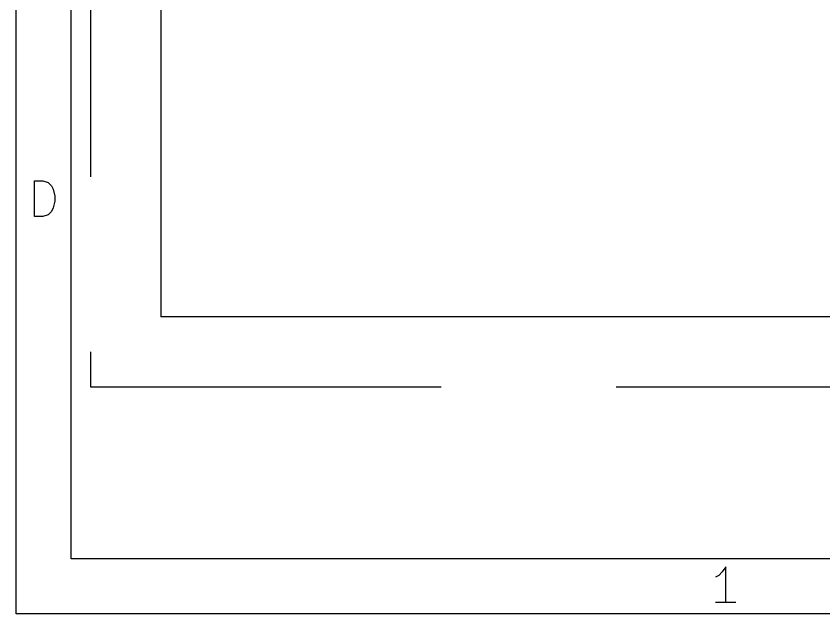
# Model space of a CAD drawing. Extents: x 0.4 to 11.3, y -7.9 to -0.4.
# Drawn here: x 0.394 to 1.546, y -7.874 to -7.021 of the extents above; entities that cross this region are included whole.
import ezdxf

# ---------------------------------------------------------------- set-up
doc = ezdxf.new("R2010")
doc.units = 0
doc.header["$MEASUREMENT"] = 0
doc.linetypes.add('DASHED', pattern=[0.75, 0.5, -0.25])
for name, color, linetype in [('BLUE2', 5, 'CONTINUOUS'), ('BLUE3', 171, 'CONTINUOUS'), ('RED2', 1, 'CONTINUOUS')]:
    doc.layers.add(name, color=color, linetype=linetype)

msp = doc.modelspace()

# ---------------------------------------------------------------- linework, layer by layer
at = {"layer": 'BLUE2', "linetype": 'CONTINUOUS'}
for p in [(0.6, -6.8), (1.75, -7.45)]:
    msp.add_line(p, (0.6, -7.45), dxfattribs=at)
at = {"layer": 'BLUE3', "linetype": 'DASHED'}
for p, q in [((0.5, -3.75), (0.5, -7.55)), ((0.5, -7.55), (6.95, -7.55))]:
    msp.add_line(p, q, dxfattribs=at)
at = {"layer": 'RED2', "linetype": 'CONTINUOUS'}
for p, q in [((0.3937, -7.8743), (0.3937, -0.3937)), ((0.4724, -7.7956), (0.4724, -0.4724)), ((0.4197, -7.3068), (0.4197, -7.2557)), ((0.4197, -7.2557), (0.4319, -7.2557)), ((0.4319, -7.2557), (0.4392, -7.2581)), ((0.4392, -7.2581), (0.444, -7.263)), ((0.444, -7.263), (0.4465, -7.2678)), ((0.4465, -7.2678), (0.4489, -7.2776)), ((0.4489, -7.2776), (0.4489, -7.2849)), ((0.4465, -7.2946), (0.444, -7.2995)), ((0.4489, -7.2849), (0.4465, -7.2946)), ((0.4319, -7.3068), (0.4197, -7.3068)), ((0.4392, -7.3044), (0.4319, -7.3068)), ((0.444, -7.2995), (0.4392, -7.3044)), ((11.2206, -7.7956), (0.4724, -7.7956)), ((1.4062, -7.8071), (1.4013, -7.8144)), ((1.4062, -7.8583), (1.4062, -7.8071)), ((1.3965, -7.8193), (1.3916, -7.8217)), ((1.4013, -7.8144), (1.3965, -7.8193)), ((1.4208, -7.8583), (1.3916, -7.8583)), ((11.2993, -7.8743), (0.3937, -7.8743))]:
    msp.add_line(p, q, dxfattribs=at)

doc.saveas('drawing.dxf')
